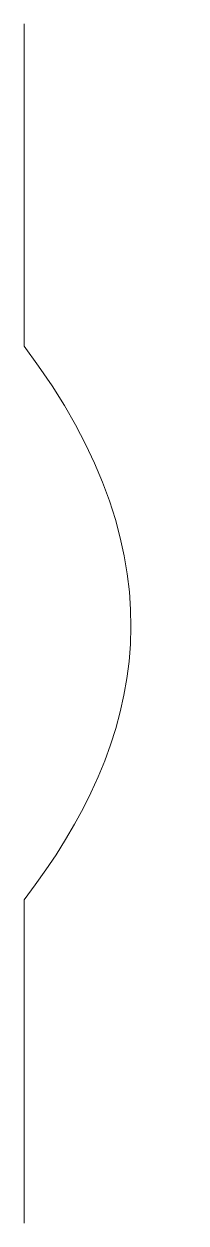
# Model space of a CAD drawing. Header units: millimetres. Extents: x -608.5 to -604.4, y -373.9 to -343.9.
import ezdxf

# ---------------------------------------------------------------- set-up
doc = ezdxf.new("R2010")
doc.units = ezdxf.units.MM
doc.header["$MEASUREMENT"] = 0
doc.layers.add('layer 1', color=7, linetype='Continuous')

msp = doc.modelspace()

# ---------------------------------------------------------------- linework, layer by layer
at = {"layer": 'layer 1', "color": 250, "lineweight": 9}
msp.add_open_spline([(-608.4669, -343.9177), (-608.4669, -343.9177), (-608.4669, -351.9747), (-608.4669, -351.9747), (-608.4669, -351.9747), (-604.4248, -357.3404), (-605.4289, -361.8869), (-608.4669, -365.8293), (-608.4669, -365.8293), (-608.4669, -365.8293), (-608.4669, -373.9177), (-608.4669, -373.9177)], degree=3, knots=[0, 0, 0, 0, 0.3333333, 0.3333333, 0.3333333, 0.3333333, 0.6666667, 0.6666667, 0.6666667, 0.6666667, 1, 1, 1, 1], dxfattribs=at)

doc.saveas('drawing.dxf')
